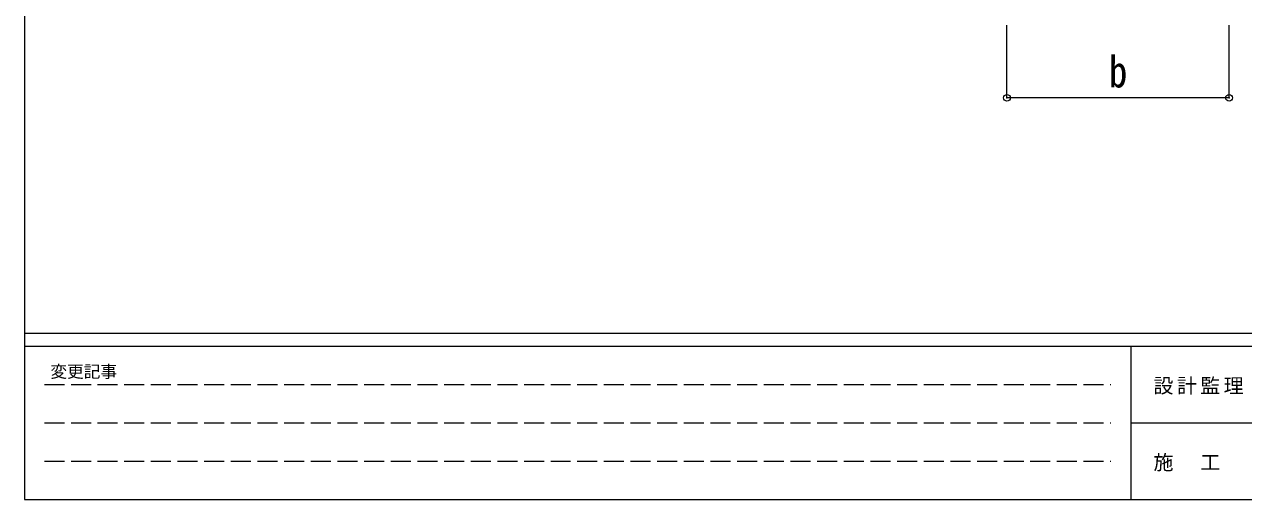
# Model space of a CAD drawing. Units: millimetres at full size, sheet at 1:30; details may follow other scales. Extents: x -8385 to 8479, y -5853 to 5787.
# Drawn here: x -8385 to -2895, y -5853 to -3713 of the extents above; entities that cross this region are included whole.
import ezdxf
from ezdxf.enums import TextEntityAlignment as Align

# ---------------------------------------------------------------- set-up
doc = ezdxf.new("R2010")
doc.units = ezdxf.units.MM
doc.header["$LTSCALE"] = 30
doc.header["$PDMODE"] = 32
doc.header["$PDSIZE"] = 30
doc.linetypes.add('DASHED3', pattern=[4, 3, -1])
doc.layers.add('0-A_寸法', color=6, linetype='Continuous', lineweight=9)
doc.layers.add('F-0_240', color=7, linetype='Continuous', lineweight=9)
doc.styles.add('ＭＳ ゴシック', font='')
doc.styles.get('ＭＳ ゴシック').set_extended_font_data('MS Gothic')

msp = doc.modelspace()

# ---------------------------------------------------------------- linework, layer by layer
at = {"layer": '0-A_寸法'}
for p, q in [((-3960.61, -4043.81), (-3960.61, -3716.36)), ((-2960.61, -4043.81), (-2960.61, -3716.36)), ((-2960.61, -4043.81), (-3960.61, -4043.81))]:
    msp.add_line(p, q, dxfattribs=at)
for p in [(-3960.61, -4043.81), (-2960.61, -4043.81)]:
    msp.add_point(p, dxfattribs=at)
at = {"layer": 'F-0_240', "color": 5}
for p, q in [((-8385.45, 5787.34), (-8385.45, -5852.66)), ((-8385.45, -5102.66), (8054.55, -5102.66)), ((-8385.45, -5162.66), (5387.79, -5162.66)), ((-3402.21, -5162.66), (-3402.21, -5852.66)), ((-3402.21, -5507.66), (2747.79, -5507.66)), ((-8385.45, -5852.66), (8054.55, -5852.66))]:
    msp.add_line(p, q, dxfattribs=at)
at = {"layer": 'F-0_240', "color": 4, "linetype": 'DASHED3'}
for p, q in [((-8295.46, -5335.16), (-3492.21, -5335.16)), ((-8295.46, -5507.66), (-3492.21, -5507.66)), ((-8295.46, -5680.16), (-3492.21, -5680.16))]:
    msp.add_line(p, q, dxfattribs=at)

# ---------------------------------------------------------------- texts
at = {"layer": '0-A_寸法', "color": 7, "style": 'ＭＳ ゴシック', "width": 0.85}
msp.add_text('b', height=143, dxfattribs=at).set_placement((-3501.38, -4039.81), align=Align.BOTTOM_LEFT)
at = {"layer": 'F-0_240', "style": 'ＭＳ ゴシック'}
msp.add_text('変更記事', height=54.99, dxfattribs=at).set_placement((-8268.23, -5320.16), align=Align.BOTTOM_LEFT)
at = {"layer": 'F-0_240', "char_height": 65.98, "attachment_point": 7, "style": 'ＭＳ ゴシック'}
for s, insert in [('\\T1.17;設計監理', (-3300.89, -5380.16)), ('\\T1.17;施\u3000工', (-3300.89, -5725.16))]:
    msp.add_mtext(s, dxfattribs=dict(at, insert=insert))

doc.saveas('drawing.dxf')
